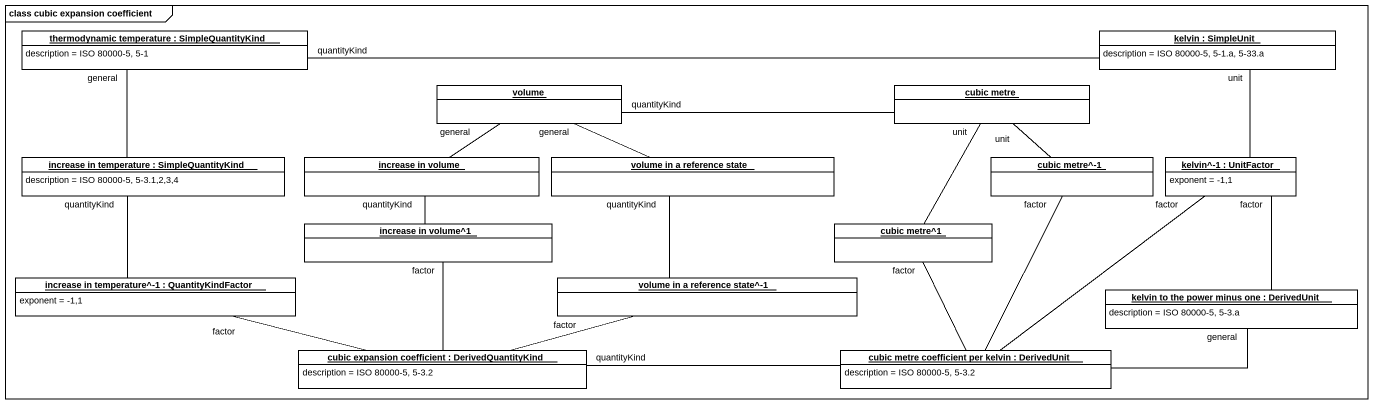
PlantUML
@startuml
mainframe class cubic expansion coefficient
hide circle
hide empty members
object "thermodynamic temperature : SimpleQuantityKind" as thermodynamic_temperature #FFFFFF {
  description = ISO 80000-5, 5-1
}
object "kelvin : SimpleUnit" as kelvin #FFFFFF {
  description = ISO 80000-5, 5-1.a, 5-33.a
}
object volume #FFFFFF
object "cubic metre" as cubic_metre #FFFFFF
object "increase in temperature : SimpleQuantityKind" as increase_in_temperature #FFFFFF {
  description = ISO 80000-5, 5-3.1,2,3,4
}
object "increase in volume" as increase_in_volume #FFFFFF
object "volume in a reference state" as volume_in_a_reference_state #FFFFFF
object "cubic metre^-1" as cubic_metre_1 #FFFFFF
object "kelvin^-1 : UnitFactor" as kelvin_1 #FFFFFF {
  exponent = -1,1
}
object "increase in volume^1" as increase_in_volume_1 #FFFFFF
object "cubic metre^1" as cubic_metre_1_2 #FFFFFF
object "increase in temperature^-1 : QuantityKindFactor" as increase_in_temperature_1 #FFFFFF {
  exponent = -1,1
}
object "volume in a reference state^-1" as volume_in_a_reference_state_2 #FFFFFF
object "kelvin to the power minus one : DerivedUnit" as kelvin_to_the_power_minus #FFFFFF {
  description = ISO 80000-5, 5-3.a
}
object "cubic expansion coefficient : DerivedQuantityKind" as cubic_expansion_coefficient #FFFFFF {
  description = ISO 80000-5, 5-3.2
}
object "cubic metre coefficient per kelvin : DerivedUnit" as cubic_metre_coefficient_per #FFFFFF {
  description = ISO 80000-5, 5-3.2
}
kelvin -left- thermodynamic_temperature : quantityKind
kelvin -- kelvin_1 : unit
cubic_metre -left- volume : quantityKind
cubic_metre -- cubic_metre_1 : unit
cubic_metre -- cubic_metre_1_2 : unit
increase_in_temperature -up- thermodynamic_temperature : general
increase_in_temperature -- increase_in_temperature_1 : quantityKind
increase_in_volume -up- volume : general
increase_in_volume -- increase_in_volume_1 : quantityKind
volume_in_a_reference_state -left- volume : general
volume_in_a_reference_state -- volume_in_a_reference_state_2 : quantityKind
cubic_metre_1 -- cubic_metre_coefficient_per : factor
kelvin_1 -- kelvin_to_the_power_minus : factor
kelvin_1 -- cubic_metre_coefficient_per : factor
increase_in_volume_1 -- cubic_expansion_coefficient : factor
cubic_metre_1_2 -- cubic_metre_coefficient_per : factor
increase_in_temperature_1 -right- cubic_expansion_coefficient : factor
volume_in_a_reference_state_2 -left- cubic_expansion_coefficient : factor
kelvin_to_the_power_minus -left- cubic_metre_coefficient_per : general
cubic_metre_coefficient_per -left- cubic_expansion_coefficient : quantityKind
@enduml
